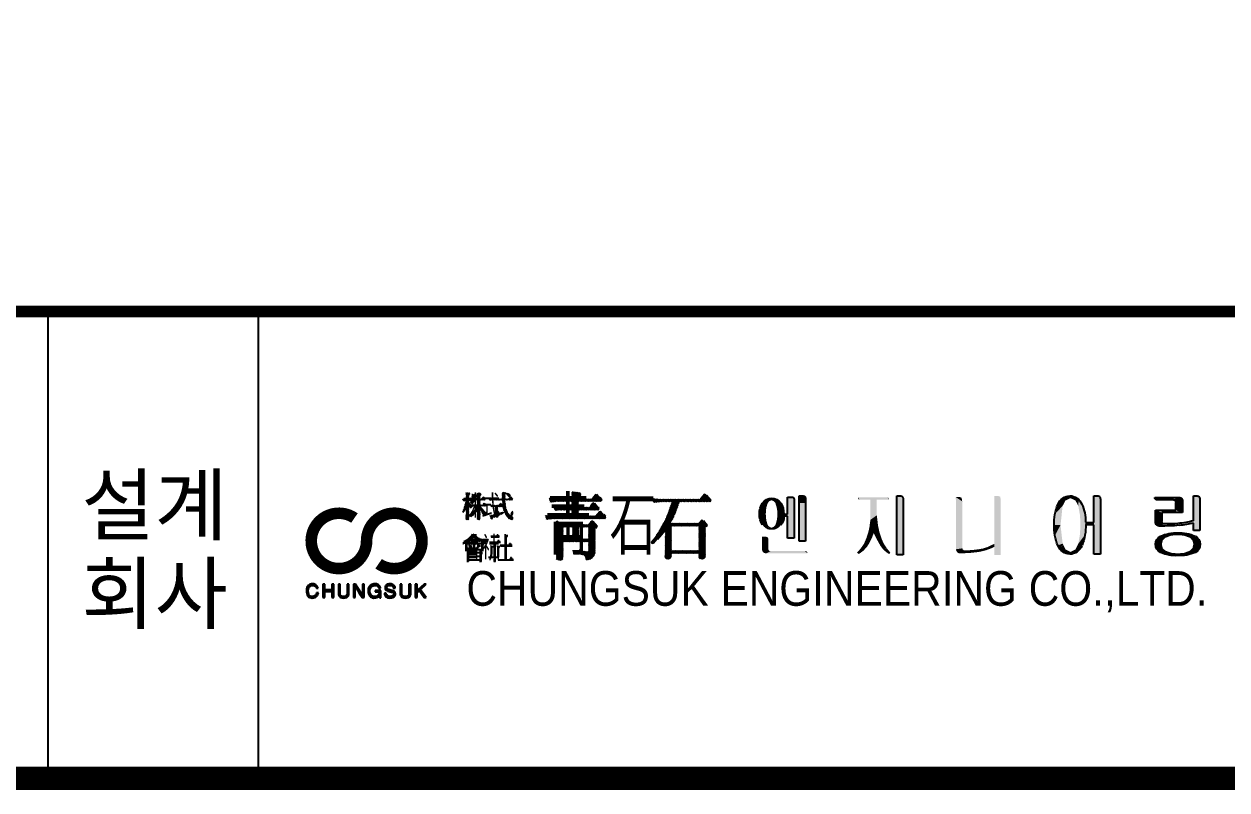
# Model space of a CAD drawing. Extents: x -20 to 861, y -20 to 606.
# Drawn here: x 347.5 to 450.5, y 17 to 82.6 of the extents above; entities that cross this region are included whole.
import ezdxf
from ezdxf.enums import TextEntityAlignment as Align

# ---------------------------------------------------------------- set-up
doc = ezdxf.new("R2010")
doc.units = 0
doc.layers.get('0').update_dxf_attribs({"linetype": 'CONTINUOUS'})
doc.styles.add('GCHM', font='gem2.shx', dxfattribs={"bigfont": 'gchm.shx'})
doc.styles.add('TITLE', font='Gngt_01.ttf')

msp = doc.modelspace()

# ---------------------------------------------------------------- hatches: boundary and pattern name
h = msp.add_hatch()
h.set_pattern_fill('ANSI37', color=2, scale=0.0198, style=0)
h.set_pattern_definition([(49.635463, (298.757913, -60.33824), (-0.037784428, 0.044452268), []), (130.364537, (298.757913, -60.33824), (-0.037784428, -0.044452268), [])])
h.paths.add_polyline_path([(385.33, 42.45), (385.35, 42.33), (385.35, 41.87), (385.05, 41.91), (385.09, 41.78), (385.32, 41.8), (385.32, 41.76), (385.19, 41.23), (385.14, 41.06), (385.02, 40.82), (385.05, 40.78), (385.08, 40.78), (385.19, 40.92), (385.31, 41.12), (385.33, 41.19), (385.35, 41.19), (385.34, 40.18), (385.37, 40.16), (385.49, 40.16), (385.54, 40.2), (385.54, 40.81), (385.54, 41.43), (385.57, 41.4), (385.69, 41.16), (385.78, 41.17), (385.82, 41.22), (385.82, 41.32), (385.78, 41.41), (385.68, 41.51), (385.54, 41.62), (385.54, 41.8), (385.82, 41.8), (385.84, 41.86), (385.67, 42.01), (385.64, 42.01), (385.54, 41.91), (385.54, 42.29), (385.61, 42.32), (385.63, 42.35), (385.63, 42.39), (385.6, 42.42)])
h.paths.add_polyline_path([(386.29, 42.44), (386.31, 41.93), (386.08, 41.93), (386.15, 42.14), (386.24, 42.17), (386.25, 42.22), (386.19, 42.27), (386.02, 42.33), (385.98, 42.33), (385.9, 41.91), (385.79, 41.55), (385.86, 41.53), (385.96, 41.67), (386.05, 41.86), (386.31, 41.86), (386.31, 41.4), (386.04, 41.4), (385.81, 41.43), (385.85, 41.31), (385.96, 41.33), (386.21, 41.33), (386.21, 41.31), (386.09, 41.04), (385.95, 40.8), (385.81, 40.62), (385.65, 40.48), (385.65, 40.46), (385.67, 40.42), (385.71, 40.42), (385.89, 40.55), (386.07, 40.72), (386.2, 40.87), (386.29, 41.03), (386.31, 41.04), (386.3, 40.18), (386.33, 40.16), (386.45, 40.16), (386.5, 40.21), (386.5, 41.17), (386.52, 41.17), (386.61, 40.93), (386.71, 40.75), (386.92, 40.49), (386.95, 40.49), (387.02, 40.62), (387.11, 40.63), (387.12, 40.68), (387.12, 40.72), (386.97, 40.79), (386.82, 40.92), (386.66, 41.14), (386.57, 41.29), (386.57, 41.33), (387.07, 41.33), (387.08, 41.34), (387.09, 41.39), (386.91, 41.56), (386.87, 41.56), (386.76, 41.4), (386.5, 41.4), (386.5, 41.86), (386.95, 41.86), (386.97, 41.87), (386.97, 41.93), (386.8, 42.09), (386.76, 42.09), (386.65, 41.93), (386.5, 41.93), (386.5, 42.28), (386.58, 42.33), (386.58, 42.38), (386.55, 42.41)])
h.paths.add_polyline_path([(388.43, 42.48), (388.45, 42.27), (388.45, 41.92), (387.82, 41.92), (387.55, 41.92), (387.32, 41.95), (387.36, 41.83), (387.51, 41.85), (387.98, 41.85), (388.45, 41.85), (388.48, 41.47), (388.52, 41.14), (388.58, 40.92), (388.68, 40.68), (388.83, 40.44), (388.99, 40.27), (389.16, 40.17), (389.3, 40.17), (389.33, 40.21), (389.33, 40.27), (389.27, 40.39), (389.26, 40.45), (389.33, 40.87), (389.25, 40.87), (389.14, 40.5), (389.12, 40.48), (389.04, 40.52), (388.94, 40.63), (388.85, 40.8), (388.73, 41.12), (388.67, 41.49), (388.65, 41.85), (389.3, 41.85), (389.32, 41.91), (389.3, 41.95), (389.13, 42.09), (389.09, 42.09), (388.98, 41.92), (388.65, 41.92), (388.64, 42.33), (388.71, 42.38), (388.72, 42.43), (388.67, 42.46)])
h.paths.add_polyline_path([(388.79, 42.42), (388.76, 42.36), (388.84, 42.29), (388.96, 42.13), (389.06, 42.11), (389.11, 42.15), (389.12, 42.24), (389.07, 42.32), (388.92, 42.4)], flags=17)
h.paths.add_polyline_path([(388.22, 41.53), (388.1, 41.38), (387.59, 41.38), (387.43, 41.4), (387.47, 41.28), (387.83, 41.29), (387.83, 40.61), (387.4, 40.5), (387.49, 40.21), (387.56, 40.21), (387.58, 40.33), (387.61, 40.35), (387.96, 40.48), (388.51, 40.74), (388.5, 40.8), (388.48, 40.8), (388.02, 40.66), (388.02, 41.29), (388.4, 41.29), (388.43, 41.31), (388.43, 41.37), (388.4, 41.4), (388.25, 41.53)], flags=17)
h = msp.add_hatch()
h.set_pattern_fill('ANSI37', color=2, scale=0.0198, style=0)
h.set_pattern_definition([(49.635463, (287.796587, -64.43033), (-0.037784428, 0.044452268), []), (130.364537, (287.796587, -64.43033), (-0.037784428, -0.044452268), [])])
h.paths.add_polyline_path([(394.41, 42.53), (394.42, 41.91), (392.97, 41.91), (392.55, 41.99), (392.48, 41.99), (392.48, 41.91), (392.58, 41.66), (392.93, 41.73), (394.42, 41.73), (394.42, 41.21), (393.27, 41.21), (392.85, 41.27), (392.95, 40.96), (393.2, 41), (394.42, 41), (394.42, 40.45), (392.58, 40.45), (392.14, 40.51), (392.23, 40.2), (392.74, 40.26), (394.23, 40.26), (395.72, 40.26), (397.25, 40.26), (397.28, 40.3), (397.26, 40.47), (396.83, 40.86), (396.72, 40.86), (396.44, 40.45), (394.93, 40.45), (394.93, 41), (396.62, 41), (396.7, 41.07), (396.7, 41.19), (396.25, 41.6), (396.18, 41.6), (395.9, 41.21), (394.93, 41.21), (394.93, 41.73), (396.91, 41.73), (396.95, 41.77), (396.95, 41.91), (396.49, 42.32), (396.39, 42.32), (396.11, 41.91), (394.93, 41.91), (394.93, 42.1), (395.11, 42.2), (395.14, 42.37), (395.02, 42.45)])
h.paths.add_polyline_path([(396.05, 40.06), (395.83, 39.73), (393.6, 39.73), (393.13, 40.03), (393.06, 40.03), (393.09, 39.81), (393.09, 38.28), (393.09, 36.76), (393.34, 36.69), (393.51, 36.73), (393.6, 36.84), (393.6, 38.3), (394.72, 38.3), (395.84, 38.3), (395.84, 37.46), (395.79, 37.39), (394.97, 37.46), (394.95, 37.27), (395.48, 37.11), (395.58, 36.92), (395.62, 36.73), (395.86, 36.76), (396.16, 36.94), (396.28, 37.11), (396.35, 37.33), (396.35, 39.4), (396.51, 39.48), (396.56, 39.54), (396.56, 39.62), (396.18, 40.01)])
h.paths.add_polyline_path([(393.6, 39.54), (393.6, 38.49), (394.48, 38.49), (394.48, 39.54)], flags=16)
h.paths.add_polyline_path([(394.95, 39.54), (394.95, 38.49), (395.84, 38.49), (395.84, 39.54)], flags=16)
h.paths.add_polyline_path([(405.69, 42.34), (405.36, 41.89), (403.87, 41.89), (402.36, 41.89), (401.8, 41.89), (401.31, 41.95), (401.4, 41.64), (401.9, 41.71), (402.97, 41.71), (402.97, 41.64), (402.62, 40.63), (402.34, 40.01), (401.82, 39.09), (401.45, 38.55), (401.22, 38.3), (401.2, 38.18), (401.25, 38.12), (401.36, 38.14), (401.68, 38.47), (401.76, 38.51), (402.43, 39.27), (402.39, 36.92), (402.46, 36.82), (402.67, 36.8), (402.85, 36.88), (402.9, 36.96), (402.9, 37.29), (404.1, 37.29), (405.29, 37.29), (405.3, 36.86), (405.41, 36.8), (405.62, 36.8), (405.73, 36.84), (405.81, 36.94), (405.81, 37.31), (405.8, 39.5), (405.99, 39.64), (405.99, 39.75), (405.87, 39.87), (405.59, 40.12), (405.48, 40.12), (405.25, 39.83), (404.06, 39.83), (402.85, 39.83), (402.8, 39.87), (403.15, 40.55), (403.59, 41.71), (404.92, 41.71), (406.25, 41.71), (406.3, 41.83), (406.23, 41.97), (405.83, 42.32)])
h.paths.add_polyline_path([(402.9, 39.64), (402.9, 37.48), (404.1, 37.48), (405.29, 37.48), (405.29, 39.64), (404.1, 39.64)], flags=16)
h = msp.add_hatch()
h.set_pattern_fill('LINE', color=2, scale=0.0198, style=0)
h.set_pattern_definition([(0, (298.75791, -60.33824), (0, 0.062865), [])])
h.paths.add_polyline_path([(385.94, 38.93), (385.82, 38.74), (385.57, 38.48), (385.35, 38.32), (385.04, 38.17), (385.02, 38.13), (385.05, 38.09), (385.21, 38.15), (385.24, 38.15), (385.24, 38.13), (385.24, 37.52), (385.26, 37.49), (385.37, 37.5), (385.38, 37.43), (385.38, 36.6), (385.43, 36.58), (385.54, 36.6), (385.57, 36.63), (385.58, 36.7), (385.78, 36.7), (386.48, 36.7), (386.48, 36.6), (386.56, 36.58), (386.62, 36.58), (386.68, 36.65), (386.67, 37.27), (386.72, 37.29), (386.74, 37.32), (386.74, 37.36), (386.61, 37.49), (386.55, 37.51), (386.46, 37.39), (386.01, 37.39), (385.56, 37.39), (385.39, 37.5), (385.42, 37.54), (385.42, 37.57), (385.53, 37.57), (386.08, 37.57), (386.62, 37.57), (386.62, 37.52), (386.66, 37.49), (386.78, 37.5), (386.82, 37.55), (386.81, 38.01), (386.88, 38.06), (386.88, 38.1), (386.77, 38.19), (386.77, 38.21), (386.97, 38.14), (386.99, 38.21), (387.04, 38.28), (387.12, 38.28), (387.13, 38.37), (386.89, 38.41), (386.69, 38.46), (386.43, 38.57), (386.14, 38.75), (386.15, 38.78), (386.19, 38.79), (386.21, 38.81), (386.2, 38.87)])
h.paths.add_polyline_path([(386.06, 38.7), (385.88, 38.52), (385.75, 38.43), (385.73, 38.4), (386.09, 38.38), (386.16, 38.49), (386.22, 38.51), (386.36, 38.37), (386.37, 38.33), (386.36, 38.31), (385.82, 38.3), (385.73, 38.28), (385.7, 38.37), (385.67, 38.37), (385.54, 38.29), (385.35, 38.21), (385.33, 38.18), (385.42, 38.13), (386.01, 38.13), (386.61, 38.13), (386.69, 38.23), (386.69, 38.26), (386.62, 38.28), (386.37, 38.43)], flags=16)
h.paths.add_polyline_path([(385.43, 38.06), (385.43, 37.65), (385.92, 37.65), (385.92, 38.06)], flags=16)
h.paths.add_polyline_path([(386.1, 38.06), (386.1, 37.65), (386.62, 37.65), (386.62, 38.06)], flags=16)
h.paths.add_polyline_path([(386.32, 38.04), (386.27, 37.88), (386.2, 37.72), (386.2, 37.69), (386.23, 37.67), (386.28, 37.69), (386.46, 37.86), (386.53, 37.88), (386.55, 37.9), (386.55, 37.93), (386.52, 37.96), (386.36, 38.04)], flags=0)
h.paths.add_polyline_path([(385.56, 38.03), (385.53, 38), (385.53, 37.98), (385.61, 37.86), (385.66, 37.71), (385.68, 37.69), (385.79, 37.7), (385.82, 37.75), (385.8, 37.85), (385.66, 37.99), (385.6, 38.03)], flags=0)
h.paths.add_polyline_path([(385.58, 37.31), (385.58, 37.1), (386.03, 37.1), (386.48, 37.1), (386.48, 37.31), (386.03, 37.31)], flags=16)
h.paths.add_polyline_path([(385.58, 37.02), (385.58, 36.77), (386.03, 36.77), (386.48, 36.77), (386.48, 37.02), (386.03, 37.02)], flags=16)
h.paths.add_polyline_path([(387.99, 38.88), (387.89, 38.75), (387.59, 38.75), (387.48, 38.77), (387.43, 38.77), (387.43, 38.75), (387.47, 38.65), (387.57, 38.66), (388.15, 38.66), (388.19, 38.69), (388.18, 38.75), (388.04, 38.87)])
h.paths.add_polyline_path([(388.61, 38.88), (388.62, 37.99), (388.44, 37.99), (388.26, 38.02), (388.23, 38.02), (388.23, 37.99), (388.27, 37.89), (388.41, 37.91), (388.62, 37.91), (388.62, 37.34), (388.62, 36.77), (388.25, 36.77), (388.05, 36.8), (388.09, 36.67), (388.5, 36.7), (389.37, 36.7), (389.38, 36.72), (389.37, 36.77), (389.19, 36.94), (389.16, 36.94), (389.04, 36.77), (388.82, 36.77), (388.82, 37.34), (388.82, 37.91), (389.26, 37.91), (389.28, 37.97), (389.25, 38.02), (389.1, 38.14), (389.06, 38.14), (388.95, 37.99), (388.82, 37.99), (388.82, 38.7), (388.86, 38.72), (388.9, 38.77), (388.9, 38.82), (388.87, 38.84)])
h.paths.add_polyline_path([(388.08, 38.4), (387.96, 38.25), (387.53, 38.25), (387.31, 38.28), (387.35, 38.16), (387.7, 38.18), (387.7, 37.6), (387.7, 37.01), (387.68, 36.63), (387.7, 36.58), (387.74, 36.57), (387.84, 36.58), (387.88, 36.64), (387.88, 37.41), (387.88, 38.18), (388.26, 38.18), (388.28, 38.19), (388.28, 38.24), (388.26, 38.28), (388.11, 38.4)])
h.paths.add_polyline_path([(387.4, 37.93), (387.43, 37.68), (387.42, 37.32), (387.39, 37.01), (387.31, 36.81), (387.34, 36.75), (387.37, 36.75), (387.4, 36.77), (387.54, 37.05), (387.58, 37.31), (387.58, 37.8), (387.67, 37.84), (387.65, 37.9)])
h.paths.add_polyline_path([(387.97, 37.92), (387.98, 37.83), (387.98, 37), (388.01, 36.96), (388.1, 36.96), (388.15, 36.99), (388.17, 37.04), (388.17, 37.79), (388.21, 37.82), (388.22, 37.86), (388.16, 37.9)], flags=17)

# ---------------------------------------------------------------- linework, layer by layer
at = {"color": 2}
for p, q in [((349.5, 58), (349.5, 18)), ((367.5, 58), (367.5, 18)), ((412.87, 42.1), (413.2, 42.1)), ((412.87, 40.64), (412.87, 42.1)), ((413.42, 41.81), (413.42, 38.57)), ((413.86, 38.31), (413.86, 42.19)), ((413.86, 42.19), (414.21, 42.19)), ((414.41, 41.86), (414.41, 38.31)), ((422.22, 37.14), (422.22, 42.19)), ((422.22, 42.19), (422.56, 42.19)), ((422.77, 41.87), (422.77, 37.14)), ((439.11, 39.93), (439.11, 42.19)), ((439.11, 42.19), (439.48, 42.19)), ((439.66, 41.89), (439.66, 37.21)), ((444.33, 42.06), (446.34, 42.06)), ((445.94, 41.87), (444.48, 41.87)), ((446.14, 40.96), (446.14, 41.63)), ((446.69, 41.73), (446.69, 40.77)), ((447.63, 40.07), (447.63, 42.19)), ((447.63, 42.19), (447.96, 42.19)), ((448.18, 41.92), (448.18, 39.22)), ((412.54, 40.64), (412.87, 40.64)), ((412.87, 40.45), (412.54, 40.45)), ((412.87, 38.57), (412.87, 40.45)), ((444.38, 40.01), (444.38, 40.96)), ((444.38, 40.96), (446.14, 40.96)), ((444.93, 40.77), (444.93, 40.01)), ((446.69, 40.77), (444.93, 40.77)), ((438.4, 39.93), (439.11, 39.93)), ((439.11, 39.73), (438.4, 39.73)), ((439.11, 37.21), (439.11, 39.73)), ((447.63, 39.22), (447.63, 39.86)), ((448.18, 39.22), (447.63, 39.22)), ((413.42, 38.57), (412.87, 38.57)), ((414.41, 38.31), (413.86, 38.31)), ((422.77, 37.14), (422.22, 37.14)), ((439.66, 37.21), (439.11, 37.21)), ((448.21, 38.05), (448.21, 38.05)), ((371.65, 34.21), (371.64, 33.94)), ((371.69, 34.34), (371.65, 34.21)), ((371.65, 34.18), (371.81, 34.18)), ((371.65, 34.12), (371.8, 34.12)), ((371.65, 34.06), (371.8, 34.06)), ((371.66, 34.24), (371.82, 34.24)), ((371.68, 34.3), (371.84, 34.3)), ((371.74, 34.44), (371.69, 34.34)), ((371.7, 34.36), (371.88, 34.36)), ((371.73, 34.42), (371.92, 34.42)), ((371.83, 34.54), (371.74, 34.44)), ((371.78, 34.48), (371.99, 34.48)), ((371.8, 34.09), (371.81, 34.21)), ((371.81, 33.9), (371.8, 34.09)), ((371.81, 34.21), (371.85, 34.31)), ((371.92, 34.6), (371.83, 34.54)), ((371.84, 34.54), (372.49, 34.54)), ((371.85, 34.31), (371.92, 34.43)), ((372.09, 34.65), (371.92, 34.6)), ((371.92, 34.6), (372.4, 34.6)), ((371.92, 34.43), (371.98, 34.47)), ((371.98, 34.47), (372.07, 34.52)), ((372.07, 34.52), (372.21, 34.53)), ((372.28, 34.65), (372.09, 34.65)), ((372.21, 34.53), (372.29, 34.51)), ((372.44, 34.58), (372.28, 34.65)), ((372.29, 34.51), (372.38, 34.47)), ((372.35, 34.48), (372.55, 34.48)), ((372.38, 34.47), (372.45, 34.39)), ((372.42, 34.42), (372.59, 34.42)), ((372.56, 34.47), (372.44, 34.58)), ((372.45, 34.39), (372.51, 34.28)), ((372.47, 34.36), (372.62, 34.36)), ((372.5, 34.3), (372.65, 34.3)), ((372.51, 34.28), (372.66, 34.28)), ((372.66, 34.29), (372.56, 34.47)), ((372.66, 34.28), (372.66, 34.29)), ((373.06, 34.64), (373.06, 34.06)), ((373.22, 34.64), (373.06, 34.64)), ((373.06, 34.6), (373.22, 34.6)), ((373.06, 34.54), (373.22, 34.54)), ((373.06, 34.48), (373.22, 34.48)), ((373.06, 34.42), (373.22, 34.42)), ((373.06, 34.36), (373.22, 34.36)), ((373.06, 34.3), (373.22, 34.3)), ((373.06, 34.24), (373.22, 34.24)), ((373.06, 34.18), (373.22, 34.18)), ((373.06, 34.12), (373.98, 34.12)), ((373.06, 34.06), (373.06, 33.48)), ((373.06, 34.06), (373.98, 34.06)), ((373.22, 34.14), (373.22, 34.64)), ((373.83, 34.14), (373.22, 34.14)), ((373.87, 34.64), (373.83, 34.64)), ((373.83, 34.64), (373.83, 34.14)), ((373.83, 34.6), (373.98, 34.6)), ((373.83, 34.54), (373.98, 34.54)), ((373.83, 34.48), (373.98, 34.48)), ((373.83, 34.42), (373.98, 34.42)), ((373.83, 34.36), (373.98, 34.36)), ((373.83, 34.3), (373.98, 34.3)), ((373.83, 34.24), (373.98, 34.24)), ((373.83, 34.18), (373.98, 34.18)), ((373.98, 34.64), (373.87, 34.64)), ((373.98, 34.06), (373.98, 34.64)), ((373.98, 33.48), (373.98, 34.06)), ((374.38, 34.64), (374.38, 34.19)), ((374.53, 34.64), (374.38, 34.64)), ((374.38, 34.6), (374.53, 34.6)), ((374.38, 34.54), (374.53, 34.54)), ((374.38, 34.48), (374.53, 34.48)), ((374.38, 34.42), (374.53, 34.42)), ((374.38, 34.36), (374.53, 34.36)), ((374.38, 34.3), (374.53, 34.3)), ((374.38, 34.24), (374.53, 34.24)), ((374.38, 34.19), (374.38, 33.75)), ((374.38, 34.18), (374.53, 34.18)), ((374.38, 34.12), (374.53, 34.12)), ((374.38, 34.06), (374.53, 34.06)), ((374.53, 34.2), (374.53, 34.64)), ((374.53, 33.77), (374.53, 34.2)), ((375.14, 34.64), (375.14, 34.21)), ((375.29, 34.64), (375.14, 34.64)), ((375.14, 34.6), (375.29, 34.6)), ((375.14, 34.54), (375.29, 34.54)), ((375.14, 34.48), (375.29, 34.48)), ((375.14, 34.42), (375.29, 34.42)), ((375.14, 34.36), (375.29, 34.36)), ((375.14, 34.3), (375.29, 34.3)), ((375.14, 34.24), (375.29, 34.24)), ((375.14, 34.21), (375.14, 33.79)), ((375.14, 34.18), (375.29, 34.18)), ((375.14, 34.12), (375.29, 34.12)), ((375.14, 34.06), (375.29, 34.06)), ((375.29, 34.52), (375.29, 34.64)), ((375.29, 34.13), (375.29, 34.52)), ((375.29, 33.75), (375.29, 34.13)), ((375.85, 34.64), (375.67, 34.64)), ((375.67, 34.64), (375.67, 34.06)), ((375.67, 34.6), (375.87, 34.6)), ((375.67, 34.54), (375.91, 34.54)), ((375.67, 34.48), (375.95, 34.48)), ((375.67, 34.42), (375.99, 34.42)), ((375.67, 34.36), (375.82, 34.36)), ((375.67, 34.3), (375.82, 34.3)), ((375.67, 34.24), (375.82, 34.24)), ((375.67, 34.18), (375.82, 34.18)), ((375.67, 34.12), (375.82, 34.12)), ((375.67, 34.06), (375.67, 33.48)), ((375.67, 34.06), (375.82, 34.06)), ((375.82, 34.4), (375.84, 34.4)), ((375.82, 33.94), (375.82, 34.4)), ((375.84, 34.4), (375.86, 34.36)), ((376.11, 34.23), (375.85, 34.64)), ((375.86, 34.36), (375.86, 34.34)), ((375.86, 34.36), (376.03, 34.36)), ((375.86, 34.34), (375.93, 34.25)), ((375.89, 34.3), (376.06, 34.3)), ((375.93, 34.25), (376.17, 33.87)), ((375.94, 34.24), (376.1, 34.24)), ((375.98, 34.18), (376.14, 34.18)), ((376.01, 34.12), (376.18, 34.12)), ((376.05, 34.06), (376.22, 34.06)), ((376.36, 33.83), (376.11, 34.23)), ((376.45, 34.64), (376.45, 34.18)), ((376.48, 34.64), (376.45, 34.64)), ((376.45, 34.6), (376.6, 34.6)), ((376.45, 34.54), (376.6, 34.54)), ((376.45, 34.48), (376.6, 34.48)), ((376.45, 34.42), (376.6, 34.42)), ((376.45, 34.36), (376.6, 34.36)), ((376.45, 34.3), (376.6, 34.3)), ((376.45, 34.24), (376.6, 34.24)), ((376.45, 34.18), (376.45, 33.71)), ((376.45, 34.18), (376.6, 34.18)), ((376.45, 34.12), (376.6, 34.12)), ((376.45, 34.06), (376.6, 34.06)), ((376.6, 34.64), (376.48, 34.64)), ((376.6, 34.06), (376.6, 34.64)), ((376.6, 33.48), (376.6, 34.06)), ((376.93, 34.22), (376.92, 33.95)), ((377, 34.4), (376.93, 34.22)), ((376.93, 34.18), (377.08, 34.18)), ((376.93, 34.12), (377.08, 34.12)), ((376.93, 34.06), (377.08, 34.06)), ((376.94, 34.24), (377.1, 34.24)), ((376.96, 34.3), (377.13, 34.3)), ((376.98, 34.36), (377.15, 34.36)), ((377.11, 34.53), (377, 34.4)), ((377.02, 34.42), (377.22, 34.42)), ((377.07, 34.48), (377.29, 34.48)), ((377.07, 33.97), (377.09, 34.19)), ((377.09, 34.19), (377.15, 34.36)), ((377.25, 34.61), (377.11, 34.53)), ((377.13, 34.54), (377.85, 34.54)), ((377.15, 34.36), (377.27, 34.47)), ((377.23, 34.6), (377.77, 34.6)), ((377.42, 34.65), (377.25, 34.61)), ((377.27, 34.47), (377.35, 34.5)), ((377.35, 34.5), (377.42, 34.52)), ((377.64, 34.65), (377.42, 34.65)), ((377.42, 34.52), (377.56, 34.53)), ((377.52, 34.09), (377.52, 33.97)), ((378.01, 34.09), (377.52, 34.09)), ((377.52, 34.06), (378.01, 34.06)), ((377.56, 34.53), (377.65, 34.51)), ((377.79, 34.59), (377.64, 34.65)), ((377.65, 34.51), (377.74, 34.47)), ((377.71, 34.48), (377.92, 34.48)), ((377.74, 34.47), (377.78, 34.43)), ((377.78, 34.43), (377.83, 34.35)), ((377.91, 34.49), (377.79, 34.59)), ((377.79, 34.42), (377.96, 34.42)), ((377.83, 34.36), (377.99, 34.36)), ((377.83, 34.35), (377.85, 34.29)), ((377.85, 34.3), (378, 34.3)), ((377.85, 34.29), (378, 34.29)), ((377.94, 34.45), (377.91, 34.49)), ((377.99, 34.36), (377.94, 34.45)), ((378, 34.29), (377.99, 34.36)), ((378.01, 33.47), (378.01, 34.09)), ((378.43, 34.51), (378.38, 34.38)), ((378.38, 34.38), (378.38, 34.26)), ((378.38, 34.36), (378.53, 34.36)), ((378.38, 34.3), (378.53, 34.3)), ((378.38, 34.26), (378.39, 34.2)), ((378.39, 34.24), (378.57, 34.24)), ((378.39, 34.2), (378.43, 34.14)), ((378.4, 34.42), (378.55, 34.42)), ((378.41, 34.18), (378.68, 34.18)), ((378.42, 34.48), (378.6, 34.48)), ((378.53, 34.6), (378.43, 34.51)), ((378.43, 34.14), (378.52, 34.08)), ((378.46, 34.12), (378.9, 34.12)), ((378.47, 34.54), (379.14, 34.54)), ((378.52, 34.08), (378.63, 34.04)), ((378.59, 34.63), (378.53, 34.6)), ((378.53, 34.6), (379.07, 34.6)), ((378.53, 34.36), (378.54, 34.4)), ((378.53, 34.28), (378.53, 34.36)), ((378.59, 34.21), (378.53, 34.28)), ((378.54, 34.4), (378.59, 34.47)), ((378.58, 34.06), (379.11, 34.06)), ((378.71, 34.65), (378.59, 34.63)), ((378.59, 34.47), (378.65, 34.51)), ((378.7, 34.17), (378.59, 34.21)), ((378.63, 34.04), (378.94, 33.96)), ((378.65, 34.51), (378.74, 34.53)), ((379.09, 34.07), (378.7, 34.17)), ((378.9, 34.65), (378.71, 34.65)), ((378.74, 34.53), (378.84, 34.53)), ((378.84, 34.53), (378.92, 34.52)), ((379.06, 34.61), (378.9, 34.65)), ((378.92, 34.52), (379.02, 34.47)), ((378.99, 34.48), (379.19, 34.48)), ((379.02, 34.47), (379.07, 34.4)), ((379.16, 34.53), (379.06, 34.61)), ((379.06, 34.42), (379.22, 34.42)), ((379.07, 34.4), (379.09, 34.35)), ((379.09, 34.36), (379.24, 34.36)), ((379.09, 34.35), (379.09, 34.3)), ((379.09, 34.3), (379.24, 34.3)), ((379.15, 34.04), (379.09, 34.07)), ((379.23, 33.97), (379.15, 34.04)), ((379.21, 34.45), (379.16, 34.53)), ((379.24, 34.37), (379.21, 34.45)), ((379.24, 34.3), (379.24, 34.37)), ((379.67, 34.64), (379.67, 34.19)), ((379.83, 34.64), (379.67, 34.64)), ((379.67, 34.6), (379.83, 34.6)), ((379.67, 34.54), (379.83, 34.54)), ((379.67, 34.48), (379.83, 34.48)), ((379.67, 34.42), (379.83, 34.42)), ((379.67, 34.36), (379.83, 34.36)), ((379.67, 34.3), (379.83, 34.3)), ((379.67, 34.24), (379.83, 34.24)), ((379.67, 34.19), (379.67, 33.75)), ((379.67, 34.18), (379.83, 34.18)), ((379.67, 34.12), (379.83, 34.12)), ((379.67, 34.06), (379.83, 34.06)), ((379.83, 34.2), (379.83, 34.64)), ((379.83, 33.77), (379.83, 34.2)), ((380.43, 34.64), (380.43, 34.21)), ((380.58, 34.64), (380.43, 34.64)), ((380.43, 34.6), (380.58, 34.6)), ((380.43, 34.54), (380.58, 34.54)), ((380.43, 34.48), (380.58, 34.48)), ((380.43, 34.42), (380.58, 34.42)), ((380.43, 34.36), (380.58, 34.36)), ((380.43, 34.3), (380.58, 34.3)), ((380.43, 34.24), (380.58, 34.24)), ((380.43, 34.21), (380.43, 33.79)), ((380.43, 34.18), (380.58, 34.18)), ((380.43, 34.12), (380.58, 34.12)), ((380.43, 34.06), (380.58, 34.06)), ((380.58, 34.52), (380.58, 34.64)), ((380.58, 34.13), (380.58, 34.52)), ((380.58, 33.75), (380.58, 34.13)), ((380.96, 34.64), (380.96, 34.06)), ((381.12, 34.64), (380.96, 34.64)), ((380.96, 34.6), (381.12, 34.6)), ((380.96, 34.54), (381.12, 34.54)), ((380.96, 34.48), (381.12, 34.48)), ((380.96, 34.42), (381.12, 34.42)), ((380.96, 34.36), (381.12, 34.36)), ((380.96, 34.3), (381.12, 34.3)), ((380.96, 34.24), (381.12, 34.24)), ((380.96, 34.18), (381.12, 34.18)), ((380.96, 34.12), (381.12, 34.12)), ((380.96, 34.06), (380.96, 33.48)), ((380.96, 34.06), (381.3, 34.06)), ((381.12, 34.08), (381.12, 34.64)), ((381.18, 34.12), (381.12, 34.08)), ((381.12, 33.88), (381.3, 34.06)), ((381.23, 34.18), (381.18, 34.12)), ((381.18, 34.12), (381.45, 34.12)), ((381.73, 34.64), (381.23, 34.18)), ((381.23, 34.18), (381.43, 34.18)), ((381.3, 34.24), (381.49, 34.24)), ((381.3, 34.06), (381.32, 34.06)), ((381.32, 34.06), (381.72, 33.48)), ((381.32, 34.06), (381.49, 34.06)), ((381.36, 34.3), (381.56, 34.3)), ((381.42, 34.17), (381.46, 34.2)), ((381.42, 34.15), (381.42, 34.17)), ((381.67, 33.81), (381.42, 34.15)), ((381.43, 34.36), (381.62, 34.36)), ((381.46, 34.2), (381.83, 34.56)), ((381.49, 34.42), (381.68, 34.42)), ((381.56, 34.48), (381.75, 34.48)), ((381.63, 34.54), (381.81, 34.54)), ((381.69, 34.6), (381.87, 34.6)), ((381.9, 34.64), (381.73, 34.64)), ((381.83, 34.56), (381.9, 34.64)), ((371.64, 33.94), (371.67, 33.82)), ((371.64, 33.94), (371.8, 33.94)), ((371.65, 34), (371.8, 34)), ((371.65, 33.88), (371.81, 33.88)), ((371.67, 33.82), (371.71, 33.71)), ((371.67, 33.82), (371.84, 33.82)), ((371.69, 33.76), (371.86, 33.76)), ((371.71, 33.71), (371.76, 33.63)), ((371.72, 33.7), (371.9, 33.7)), ((371.76, 33.64), (371.97, 33.64)), ((371.76, 33.63), (371.86, 33.53)), ((371.86, 33.75), (371.81, 33.9)), ((371.82, 33.58), (372.12, 33.58)), ((371.89, 33.7), (371.86, 33.75)), ((371.86, 33.53), (371.95, 33.48)), ((372, 33.61), (371.89, 33.7)), ((371.89, 33.52), (372.44, 33.52)), ((371.95, 33.48), (372.06, 33.45)), ((372.14, 33.57), (372, 33.61)), ((372.04, 33.46), (372.29, 33.46)), ((372.06, 33.45), (372.15, 33.44)), ((372.29, 33.59), (372.14, 33.57)), ((372.15, 33.44), (372.25, 33.45)), ((372.18, 33.58), (372.52, 33.58)), ((372.25, 33.45), (372.39, 33.49)), ((372.4, 33.66), (372.29, 33.59)), ((372.37, 33.64), (372.56, 33.64)), ((372.39, 33.49), (372.48, 33.55)), ((372.44, 33.7), (372.4, 33.66)), ((372.48, 33.78), (372.44, 33.7)), ((372.44, 33.7), (372.6, 33.7)), ((372.47, 33.76), (372.63, 33.76)), ((372.52, 33.9), (372.48, 33.78)), ((372.48, 33.55), (372.53, 33.59)), ((372.5, 33.82), (372.65, 33.82)), ((372.51, 33.88), (372.67, 33.88)), ((372.67, 33.9), (372.52, 33.9)), ((372.53, 33.59), (372.59, 33.67)), ((372.59, 33.67), (372.63, 33.75)), ((372.63, 33.75), (372.67, 33.9)), ((373.06, 34), (373.22, 34)), ((373.06, 33.94), (373.22, 33.94)), ((373.06, 33.88), (373.22, 33.88)), ((373.06, 33.82), (373.22, 33.82)), ((373.06, 33.76), (373.22, 33.76)), ((373.06, 33.7), (373.22, 33.7)), ((373.06, 33.64), (373.22, 33.64)), ((373.06, 33.58), (373.22, 33.58)), ((373.06, 33.52), (373.22, 33.52)), ((373.06, 33.48), (373.17, 33.48)), ((373.17, 33.48), (373.22, 33.48)), ((373.22, 33.48), (373.22, 34)), ((373.22, 34), (373.83, 34)), ((373.83, 34), (373.83, 33.48)), ((373.83, 34), (373.98, 34)), ((373.83, 33.94), (373.98, 33.94)), ((373.83, 33.88), (373.98, 33.88)), ((373.83, 33.82), (373.98, 33.82)), ((373.83, 33.76), (373.98, 33.76)), ((373.83, 33.7), (373.98, 33.7)), ((373.83, 33.64), (373.98, 33.64)), ((373.83, 33.58), (373.98, 33.58)), ((373.83, 33.52), (373.98, 33.52)), ((373.83, 33.48), (373.98, 33.48)), ((374.38, 34), (374.53, 34)), ((374.38, 33.94), (374.53, 33.94)), ((374.38, 33.88), (374.53, 33.88)), ((374.38, 33.82), (374.53, 33.82)), ((374.38, 33.76), (374.53, 33.76)), ((374.38, 33.75), (374.42, 33.65)), ((374.4, 33.7), (374.56, 33.7)), ((374.42, 33.65), (374.45, 33.59)), ((374.42, 33.64), (374.62, 33.64)), ((374.45, 33.59), (374.54, 33.52)), ((374.47, 33.58), (374.76, 33.58)), ((374.54, 33.73), (374.53, 33.77)), ((374.56, 33.69), (374.54, 33.73)), ((374.54, 33.52), (375.13, 33.52)), ((374.54, 33.52), (374.6, 33.48)), ((374.65, 33.61), (374.56, 33.69)), ((374.6, 33.48), (374.71, 33.45)), ((374.72, 33.58), (374.65, 33.61)), ((374.69, 33.46), (374.97, 33.46)), ((374.71, 33.45), (374.81, 33.44)), ((374.79, 33.57), (374.72, 33.58)), ((374.92, 33.58), (374.79, 33.57)), ((374.81, 33.44), (374.94, 33.45)), ((375.01, 33.6), (374.92, 33.58)), ((374.92, 33.58), (375.19, 33.58)), ((374.94, 33.45), (375.11, 33.5)), ((375.11, 33.71), (375.01, 33.6)), ((375.04, 33.64), (375.25, 33.64)), ((375.1, 33.7), (375.27, 33.7)), ((375.14, 33.79), (375.11, 33.71)), ((375.11, 33.5), (375.24, 33.62)), ((375.13, 33.76), (375.29, 33.76)), ((375.14, 34), (375.29, 34)), ((375.14, 33.94), (375.29, 33.94)), ((375.14, 33.88), (375.29, 33.88)), ((375.14, 33.82), (375.29, 33.82)), ((375.24, 33.62), (375.29, 33.75)), ((375.67, 34), (375.82, 34)), ((375.67, 33.94), (375.82, 33.94)), ((375.67, 33.88), (375.82, 33.88)), ((375.67, 33.82), (375.82, 33.82)), ((375.67, 33.76), (375.82, 33.76)), ((375.67, 33.7), (375.82, 33.7)), ((375.67, 33.64), (375.82, 33.64)), ((375.67, 33.58), (375.82, 33.58)), ((375.67, 33.52), (375.82, 33.52)), ((375.67, 33.48), (375.79, 33.48)), ((375.79, 33.48), (375.82, 33.48)), ((375.82, 33.48), (375.82, 33.94)), ((376.09, 34), (376.25, 34)), ((376.13, 33.94), (376.29, 33.94)), ((376.17, 33.88), (376.33, 33.88)), ((376.17, 33.87), (376.41, 33.48)), ((376.2, 33.82), (376.37, 33.82)), ((376.24, 33.76), (376.41, 33.76)), ((376.28, 33.7), (376.6, 33.7)), ((376.32, 33.64), (376.6, 33.64)), ((376.35, 33.58), (376.6, 33.58)), ((376.44, 33.71), (376.36, 33.83)), ((376.39, 33.52), (376.6, 33.52)), ((376.41, 33.48), (376.6, 33.48)), ((376.45, 33.71), (376.44, 33.71)), ((376.45, 34), (376.6, 34)), ((376.45, 33.94), (376.6, 33.94)), ((376.45, 33.88), (376.6, 33.88)), ((376.45, 33.82), (376.6, 33.82)), ((376.45, 33.76), (376.6, 33.76)), ((376.92, 34), (377.08, 34)), ((376.92, 33.95), (376.96, 33.79)), ((376.92, 33.94), (377.08, 33.94)), ((376.94, 33.88), (377.1, 33.88)), ((376.95, 33.82), (377.11, 33.82)), ((376.96, 33.79), (377.01, 33.69)), ((376.97, 33.76), (377.15, 33.76)), ((377, 33.7), (377.19, 33.7)), ((377.01, 33.69), (377.05, 33.63)), ((377.05, 33.64), (377.27, 33.64)), ((377.05, 33.63), (377.13, 33.55)), ((377.11, 33.83), (377.07, 33.97)), ((377.1, 33.58), (377.4, 33.58)), ((377.15, 33.75), (377.11, 33.83)), ((377.13, 33.55), (377.19, 33.51)), ((377.21, 33.68), (377.15, 33.75)), ((377.19, 33.52), (377.74, 33.52)), ((377.19, 33.51), (377.27, 33.47)), ((377.33, 33.59), (377.21, 33.68)), ((377.27, 33.47), (377.32, 33.46)), ((377.32, 33.46), (377.43, 33.44)), ((377.32, 33.46), (377.58, 33.46)), ((377.44, 33.57), (377.33, 33.59)), ((377.43, 33.44), (377.54, 33.45)), ((377.55, 33.57), (377.44, 33.57)), ((377.52, 34), (378.01, 34)), ((377.52, 33.97), (377.88, 33.97)), ((377.54, 33.45), (377.68, 33.48)), ((377.63, 33.58), (377.55, 33.57)), ((377.6, 33.58), (377.84, 33.58)), ((377.74, 33.65), (377.63, 33.58)), ((377.68, 33.48), (377.81, 33.55)), ((377.72, 33.64), (378.01, 33.64)), ((377.82, 33.74), (377.74, 33.65)), ((377.79, 33.7), (378.01, 33.7)), ((377.81, 33.55), (377.87, 33.6)), ((377.87, 33.85), (377.82, 33.74)), ((377.83, 33.76), (378.01, 33.76)), ((377.85, 33.82), (378.01, 33.82)), ((377.88, 33.97), (377.87, 33.85)), ((377.87, 33.94), (378.01, 33.94)), ((377.87, 33.88), (378.01, 33.88)), ((377.87, 33.6), (377.88, 33.6)), ((377.88, 33.6), (377.92, 33.47)), ((377.89, 33.58), (378.01, 33.58)), ((377.9, 33.52), (378.01, 33.52)), ((377.92, 33.47), (378.01, 33.47)), ((378.34, 33.85), (378.34, 33.77)), ((378.49, 33.85), (378.34, 33.85)), ((378.34, 33.82), (378.49, 33.82)), ((378.34, 33.77), (378.39, 33.63)), ((378.35, 33.76), (378.5, 33.76)), ((378.37, 33.7), (378.53, 33.7)), ((378.39, 33.64), (378.58, 33.64)), ((378.39, 33.63), (378.43, 33.58)), ((378.43, 33.58), (378.52, 33.51)), ((378.44, 33.58), (378.74, 33.58)), ((378.49, 33.77), (378.49, 33.85)), ((378.52, 33.71), (378.49, 33.77)), ((378.51, 33.52), (379.11, 33.52)), ((378.59, 33.63), (378.52, 33.71)), ((378.52, 33.51), (378.6, 33.47)), ((378.7, 33.58), (378.59, 33.63)), ((378.6, 33.47), (378.69, 33.45)), ((378.66, 33.46), (378.95, 33.46)), ((378.69, 33.45), (378.79, 33.44)), ((378.77, 33.57), (378.7, 33.58)), ((378.87, 33.57), (378.77, 33.57)), ((378.79, 33.44), (378.91, 33.45)), ((378.8, 34), (379.19, 34)), ((378.97, 33.59), (378.87, 33.57)), ((378.89, 33.58), (379.19, 33.58)), ((378.91, 33.45), (379.06, 33.49)), ((378.94, 33.96), (379.05, 33.91)), ((379.05, 33.63), (378.97, 33.59)), ((379, 33.94), (379.24, 33.94)), ((379.05, 33.91), (379.1, 33.87)), ((379.11, 33.71), (379.05, 33.63)), ((379.05, 33.64), (379.24, 33.64)), ((379.06, 33.49), (379.15, 33.55)), ((379.09, 33.88), (379.27, 33.88)), ((379.1, 33.87), (379.12, 33.82)), ((379.1, 33.7), (379.26, 33.7)), ((379.12, 33.82), (379.11, 33.71)), ((379.12, 33.82), (379.28, 33.82)), ((379.12, 33.76), (379.28, 33.76)), ((379.15, 33.55), (379.21, 33.6)), ((379.21, 33.6), (379.25, 33.66)), ((379.26, 33.91), (379.23, 33.97)), ((379.25, 33.66), (379.28, 33.76)), ((379.28, 33.81), (379.26, 33.91)), ((379.28, 33.76), (379.28, 33.81)), ((379.67, 34), (379.83, 34)), ((379.67, 33.94), (379.83, 33.94)), ((379.67, 33.88), (379.83, 33.88)), ((379.67, 33.82), (379.83, 33.82)), ((379.67, 33.76), (379.83, 33.76)), ((379.67, 33.75), (379.71, 33.65)), ((379.69, 33.7), (379.85, 33.7)), ((379.71, 33.65), (379.75, 33.59)), ((379.72, 33.64), (379.91, 33.64)), ((379.75, 33.59), (379.83, 33.52)), ((379.77, 33.58), (380.06, 33.58)), ((379.84, 33.73), (379.83, 33.77)), ((379.83, 33.52), (379.9, 33.48)), ((379.86, 33.69), (379.84, 33.73)), ((379.84, 33.52), (380.42, 33.52)), ((379.94, 33.61), (379.86, 33.69)), ((379.9, 33.48), (380, 33.45)), ((380.02, 33.58), (379.94, 33.61)), ((379.98, 33.46), (380.27, 33.46)), ((380, 33.45), (380.1, 33.44)), ((380.09, 33.57), (380.02, 33.58)), ((380.06, 33.58), (380.49, 33.58)), ((380.22, 33.58), (380.09, 33.57)), ((380.1, 33.44), (380.23, 33.45)), ((380.3, 33.6), (380.22, 33.58)), ((380.23, 33.45), (380.41, 33.5)), ((380.41, 33.71), (380.3, 33.6)), ((380.33, 33.64), (380.54, 33.64)), ((380.4, 33.7), (380.56, 33.7)), ((380.43, 33.79), (380.41, 33.71)), ((380.41, 33.5), (380.54, 33.62)), ((380.42, 33.76), (380.58, 33.76)), ((380.43, 34), (380.58, 34)), ((380.43, 33.94), (380.58, 33.94)), ((380.43, 33.88), (380.58, 33.88)), ((380.43, 33.82), (380.58, 33.82)), ((380.54, 33.62), (380.58, 33.75)), ((380.96, 34), (381.24, 34)), ((380.96, 33.94), (381.18, 33.94)), ((380.96, 33.88), (381.12, 33.88)), ((380.96, 33.82), (381.12, 33.82)), ((380.96, 33.76), (381.12, 33.76)), ((380.96, 33.7), (381.12, 33.7)), ((380.96, 33.64), (381.12, 33.64)), ((380.96, 33.58), (381.12, 33.58)), ((380.96, 33.52), (381.12, 33.52)), ((380.96, 33.48), (381.09, 33.48)), ((381.09, 33.48), (381.12, 33.48)), ((381.12, 33.48), (381.12, 33.88)), ((381.36, 34), (381.53, 34)), ((381.41, 33.94), (381.58, 33.94)), ((381.45, 33.88), (381.62, 33.88)), ((381.49, 33.82), (381.66, 33.82)), ((381.53, 33.76), (381.71, 33.76)), ((381.57, 33.7), (381.75, 33.7)), ((381.61, 33.64), (381.79, 33.64)), ((381.66, 33.58), (381.83, 33.58)), ((381.9, 33.48), (381.67, 33.81)), ((381.7, 33.52), (381.88, 33.52)), ((381.72, 33.48), (381.9, 33.48))]:
    msp.add_line(p, q, dxfattribs=at)
at = {"color": 2, "const_width": 2}
msp.add_lwpolyline([(37.5, 18), (37.5, 578), (828.5, 578), (828.5, 18)], close=True, dxfattribs=at)
at = {"color": 2, "const_width": 1}
msp.add_lwpolyline([(37.5, 58), (828.5, 58)], dxfattribs=at)
at = {"color": 2, "linetype": 'Continuous', "const_width": 0.99}
msp.add_lwpolyline([(375.76, 40.3, 4.026855), (376.8, 38.34, -4.043386), (377.83, 36.38)], format="xyb", dxfattribs=at)
at = {"color": 2, "extrusion": (0, 0, -1)}
for centre, major_axis, start_param, end_param in [((411.69, 40.69), (0, 1.45), 4.673665, 5.368104), ((411.46, 40.87), (0, 1.13), 5.392388, 6.328094), ((411.54, 40.89), (0, 1.11), 6.244123, 7.190684), ((411.3, 40.68), (0, 1.46), 0.910536, 1.596028), ((413.22, 41.85), (0, 0.247), 6.185791, 8.034812), ((414.22, 41.98), (0, 0.219), 6.204104, 7.143203), ((414.04, 41.9), (0, 0.438), 1.041209, 1.650533), ((422.55, 41.93), (0, 0.261), 0.020117, 1.817633), ((438.74, 39.85), (0, 3.58), 4.669626, 5.177103), ((437.03, 40.87), (0, 1.32), 5.16994, 6.300414), ((437.07, 40.85), (0, 1.35), 6.268492, 7.368109), ((435.87, 40.03), (0, 2.98), 1.061367, 1.603507), ((439.5, 42), (0, 0.196), 6.193974, 7.121638), ((439.31, 41.93), (0, 0.415), 1.06707, 1.65498), ((444.5, 42.05), (0, 0.201), 3.902161, 4.794139), ((444.47, 42.06), (0, 0.191), 3.086558, 3.734962), ((445.96, 41.66), (0, 0.21), 6.132894, 7.987252), ((446.38, 41.52), (0, 0.543), 6.203121, 6.81731), ((446.43, 41.77), (0, 0.315), 0.769435, 1.672727), ((447.98, 41.96), (0, 0.237), 6.177082, 8.027984), ((411.68, 40.6), (0, 1.44), 4.046404, 4.740095), ((411.58, 40.45), (0, 1.14), 1.572312, 2.316645), ((438.72, 39.55), (0, 3.55), 4.245724, 4.754255), ((435.28, 39.58), (0, 3.68), 1.527458, 2.025563), ((444.7, 39.98), (0, 0.381), 3.838097, 4.784549), ((444.74, 40.14), (0, 0.534), 3.077126, 3.720707), ((444.9, 64.99), (0, 25.38), 3.070764, 3.147391), ((445.1, 39.99), (0, 0.2), 3.878923, 4.843648), ((445.15, 40.26), (0, 0.46), 3.069402, 3.575847), ((445.32, 61.85), (0, 22.05), 3.088567, 3.149274), ((445.8, 48.84), (0, 9.03), 2.900939, 3.074092), ((445.76, 50.54), (0, 10.9), 2.938485, 3.069526), ((445.03, 38.01), (0, 0.769), 4.770703, 5.936778), ((446.12, 34.87), (0, 4.16), 5.902768, 6.332744), ((446.49, 34.82), (0, 4.21), 6.229844, 6.657327), ((447.57, 38.03), (0, 0.761), 0.36559, 1.538018), ((437.03, 38.53), (0, 1.32), 3.126018, 4.260478), ((437.07, 38.53), (0, 1.33), 2.019137, 3.157955), ((445.04, 38.08), (0, 0.77), 3.480353, 4.675162), ((446.12, 41.4), (0, 4.33), 3.091604, 3.502283), ((446.5, 41.43), (0, 4.35), 2.781405, 3.19545), ((447.57, 38.06), (0, 0.757), 1.580995, 2.77033)]:
    msp.add_ellipse(centre, major_axis=major_axis, ratio=0.85, start_param=start_param, end_param=end_param, dxfattribs=at)
at = {"color": 2}
for points in [[(410.54, 41.25), (410.49, 41.04), (411.05, 41.2)], [(410.62, 41.42), (411.11, 41.42), (410.54, 41.25), (411.05, 41.2)], [(410.71, 41.58), (411.17, 41.58), (410.62, 41.42), (411.11, 41.42)], [(410.84, 41.74), (411.23, 41.67), (410.71, 41.58), (411.17, 41.58)], [(410.98, 41.86), (410.84, 41.74), (411.31, 41.74), (411.23, 41.67)], [(410.98, 41.86), (411.15, 41.94), (411.31, 41.74), (411.39, 41.79)], [(411.32, 41.99), (411.15, 41.94), (411.39, 41.79)], [(411.32, 41.99), (411.5, 42), (411.39, 41.79), (411.49, 41.81)], [(411.5, 42), (411.68, 41.99), (411.49, 41.81), (411.59, 41.79)], [(411.68, 41.99), (411.85, 41.94), (411.59, 41.79), (411.68, 41.74)], [(411.85, 41.94), (412.01, 41.85), (411.68, 41.74), (411.76, 41.67)], [(412.01, 41.85), (412.15, 41.73), (411.76, 41.67), (411.82, 41.58)], [(412.15, 41.73), (412.28, 41.57), (411.82, 41.58), (411.86, 41.45)], [(411.86, 41.45), (412.28, 41.57), (411.92, 41.25), (412.4, 41.36)], [(411.92, 41.25), (412.4, 41.36), (411.96, 41.07), (412.45, 41.23)], [(411.96, 41.07), (412.45, 41.23), (411.99, 40.82), (412.5, 41.03)], [(412.87, 42.1), (413.2, 42.1), (412.87, 38.57), (413.42, 38.57)], [(413.2, 42.1), (413.31, 42.08), (413.42, 38.57), (413.41, 41.87)], [(413.31, 42.08), (413.37, 42.02), (413.3, 41.99), (413.37, 41.94)], [(413.37, 42.02), (413.41, 41.96), (413.35, 41.94), (413.4, 41.87)], [(413.41, 41.96), (413.42, 41.88), (413.37, 41.88), (413.41, 41.82)], [(413.41, 41.85), (413.42, 41.88), (413.4, 41.6), (413.42, 41.59)], [(413.41, 41.6), (413.42, 41.59), (413.4, 41.23), (413.42, 41.21)], [(413.86, 42.19), (414.21, 42.19), (413.86, 41.6), (414.41, 41.6)], [(413.86, 41.6), (414.41, 41.6), (413.86, 38.31), (414.41, 38.31)], [(414.21, 42.19), (414.29, 42.18), (414.2, 41.92)], [(414.36, 42.12), (414.41, 42), (414.21, 42.04), (414.25, 41.84)], [(414.29, 42.18), (414.29, 42.18), (414.23, 42.05), (414.26, 42.02)], [(414.26, 42.02), (414.26, 42.02), (414.29, 42.18)], [(414.29, 42.18), (414.36, 42.12), (414.26, 42.02)], [(414.4, 41.99), (414.41, 41.86), (414.26, 41.92), (414.33, 41.68)], [(414.41, 41.86), (414.36, 41.75), (414.41, 41.6)], [(418.91, 42.06), (418.91, 41.97), (419.02, 41.87), (418.95, 41.9)], [(418.91, 42.06), (421.43, 42.06), (419.02, 41.87), (421.56, 41.87)], [(419.02, 41.87), (421.56, 41.87), (419.96, 41.87), (420.51, 41.87)], [(419.96, 41.87), (420.51, 41.87), (419.96, 40.14), (420.51, 40.53)], [(421.43, 42.06), (421.52, 42.02), (421.56, 41.87)], [(422.22, 42.19), (422.56, 42.19), (422.22, 37.14), (422.77, 37.14)], [(422.56, 42.19), (422.74, 42.07), (422.77, 37.14)], [(422.74, 42.07), (422.77, 41.87), (422.77, 37.14)], [(427.28, 42.09), (427.29, 37.62), (427.83, 41.73), (427.84, 37.7)], [(427.28, 42.09), (427.28, 42.09), (427.6, 42.09), (427.83, 41.73)], [(427.6, 42.09), (427.7, 42.08), (427.83, 41.73), (427.78, 42.02)], [(427.83, 41.73), (427.78, 42.02), (427.78, 42.02)], [(430.58, 42.19), (430.91, 42.19), (430.58, 37.14), (431.13, 37.14)], [(430.91, 42.19), (430.91, 42.19), (431.08, 42.12), (431.13, 37.14)], [(431.08, 42.12), (431.13, 41.87), (431.13, 37.14)], [(431.08, 42.12), (431.13, 37.14), (431.13, 37.14)], [(435.77, 40.64), (435.7, 39.7), (436.43, 41.34), (436.25, 39.7)], [(436.02, 41.46), (435.77, 40.64), (436.43, 41.34)], [(436.02, 41.46), (436.26, 41.86), (436.43, 41.34), (436.67, 41.8)], [(436.26, 41.86), (436.63, 42.09), (436.67, 41.8), (437.1, 42)], [(436.63, 42.09), (437.05, 42.19), (437.1, 42)], [(437.05, 42.19), (437.42, 42.12), (437.1, 42), (437.53, 41.8)], [(437.42, 42.12), (437.81, 41.88), (437.53, 41.8), (437.77, 41.34)], [(437.81, 41.88), (438.08, 41.48), (437.77, 41.34), (437.92, 40.53)], [(438.08, 41.48), (438.33, 40.75), (437.92, 40.54), (437.96, 39.7)], [(439.11, 37.21), (439.66, 37.21), (439.48, 42.19), (439.62, 42.13)], [(439.11, 42.19), (439.48, 42.19), (439.11, 37.21), (439.66, 37.21)], [(439.62, 42.13), (439.66, 41.89), (439.66, 37.21)], [(444.33, 42.06), (444.38, 41.9), (444.48, 41.87)], [(444.33, 42.06), (446.34, 42.06), (444.48, 41.87), (445.94, 41.87)], [(445.94, 41.87), (446.09, 41.81), (446.34, 42.06), (446.61, 41.99)], [(446.09, 41.82), (446.14, 41.63), (446.61, 41.99), (446.69, 41.73)], [(446.14, 41.63), (446.14, 40.96), (446.69, 41.73), (446.69, 40.77)], [(446.61, 41.99), (446.69, 41.73), (446.69, 41.73)], [(447.63, 42.19), (447.96, 42.19), (447.63, 39.22), (448.18, 39.22)], [(447.96, 42.19), (448.13, 42.12), (448.18, 39.22), (448.18, 41.92)], [(410.49, 41.04), (411.05, 41.2), (410.46, 40.84), (411.01, 40.92)], [(410.46, 40.84), (411.01, 40.92), (410.46, 40.78), (411, 40.64)], [(410.46, 40.78), (410.46, 40.45), (411, 40.64)], [(410.46, 40.45), (410.49, 40.25), (411, 40.64)], [(410.48, 40.25), (411, 40.64), (410.54, 40.05), (411.01, 40.36)], [(410.54, 40.05), (411.01, 40.36), (410.62, 39.87), (411.05, 40.08)], [(411.94, 40.09), (412.54, 40.45), (411.86, 39.81), (412.52, 40.24)], [(411.94, 40.09), (412.52, 40.24), (411.86, 39.81), (412.47, 40.04)], [(411.98, 40.37), (412.54, 40.64), (411.94, 40.09), (412.54, 40.45)], [(411.99, 40.6), (412.53, 40.84), (411.98, 40.37), (412.54, 40.64)], [(411.99, 40.82), (412.5, 41.03), (411.99, 40.6), (412.53, 40.84)], [(412.54, 40.64), (412.87, 40.64), (412.54, 40.45), (412.87, 40.45)], [(413.41, 41.22), (413.42, 41.21), (413.41, 40.87), (413.42, 40.86)], [(413.42, 40.86), (413.42, 40.86), (413.41, 40.49), (413.42, 40.48)], [(413.42, 40.49), (413.42, 40.48), (413.41, 40.3), (413.42, 40.29)], [(413.41, 40.3), (413.42, 40.29), (413.41, 40.1), (413.42, 38.57)], [(419.96, 40.14), (420.51, 40.53), (419.88, 39.52), (420.62, 39.61)], [(438.33, 40.75), (438.4, 39.93), (437.96, 39.7), (437.91, 38.88)], [(444.38, 40.96), (444.38, 40.01), (444.93, 40.77), (444.93, 40.01)], [(444.38, 40.96), (446.14, 40.96), (444.93, 40.77), (446.69, 40.77)], [(410.61, 39.87), (411.05, 40.08), (410.71, 39.71), (411.13, 39.81)], [(410.71, 39.71), (411.13, 39.81), (410.84, 39.56), (411.17, 39.71)], [(410.84, 39.56), (411.17, 39.71), (410.98, 39.44), (411.23, 39.61)], [(411.23, 39.61), (411.3, 39.55), (410.98, 39.44), (411.14, 39.35)], [(410.98, 39.44), (411.14, 39.35), (411.14, 39.35)], [(411.31, 39.55), (411.4, 39.5), (411.14, 39.34), (411.32, 39.3)], [(411.4, 39.5), (411.32, 39.3), (411.64, 39.29)], [(411.4, 39.5), (411.49, 39.48), (411.64, 39.29), (411.79, 39.32)], [(411.59, 39.5), (412.01, 39.42), (411.49, 39.48), (411.79, 39.32)], [(411.68, 39.54), (412.17, 39.55), (411.59, 39.5), (412.01, 39.42)], [(411.76, 39.62), (412.27, 39.66), (411.68, 39.54), (412.17, 39.55)], [(411.82, 39.71), (412.39, 39.85), (411.76, 39.62), (412.27, 39.66)], [(411.86, 39.81), (412.47, 40.04), (411.82, 39.71), (412.39, 39.85)], [(419.88, 39.52), (419.78, 39.07), (420.25, 39.01), (420.09, 38.6)], [(419.88, 39.52), (420.25, 39.01), (420.62, 39.63)], [(420.62, 39.63), (420.72, 39.15), (420.25, 39.01), (420.52, 38.46)], [(435.7, 39.7), (435.77, 38.8), (436.25, 39.7)], [(435.77, 38.8), (436.02, 37.95), (436.25, 39.7), (436.43, 38.11)], [(438.4, 39.93), (438.34, 38.86), (437.91, 38.88), (437.77, 38.1)], [(438.4, 39.93), (439.11, 39.93), (438.4, 39.73), (439.11, 39.73)], [(444.38, 40.01), (444.5, 39.69), (444.93, 40.01), (444.99, 39.84)], [(444.5, 39.69), (444.77, 39.6), (444.99, 39.84), (445.18, 39.8)], [(445.18, 39.8), (446.32, 39.83), (444.77, 39.6), (446.43, 39.67)], [(446.32, 39.83), (447.63, 40.07), (446.43, 39.67), (447.63, 39.86)], [(410.67, 38.7), (411.05, 38.69), (410.67, 37.68), (411.22, 37.66)], [(411.16, 38.63), (411.2, 38.56), (411.02, 38.42), (411.11, 38.21)], [(411.05, 38.69), (411.11, 38.67), (411.05, 38.51), (411.06, 38.39)], [(411.11, 38.67), (411.16, 38.63), (411.05, 38.51), (411.08, 38.35)], [(411.2, 38.56), (411.22, 38.49), (411.09, 38.25), (411.09, 38.21)], [(411.22, 38.49), (411.11, 38.26), (411.22, 37.66)], [(419.62, 38.58), (419.42, 38.12), (419.89, 38.19), (419.67, 37.83)], [(419.78, 39.07), (419.62, 38.58), (420.09, 38.6), (419.89, 38.19)], [(420.25, 39.01), (420.52, 38.46), (420.52, 38.46)], [(420.72, 39.15), (420.93, 38.49), (420.52, 38.46)], [(420.93, 38.49), (421.13, 38.07), (420.52, 38.46), (420.83, 37.9)], [(420.52, 38.46), (420.83, 37.9), (420.83, 37.9)], [(438.34, 38.86), (438.08, 37.96), (437.77, 38.1), (437.54, 37.62)], [(444.5, 38.48), (444.38, 38.05), (445.01, 38.37), (444.93, 38.05)], [(444.5, 38.48), (444.81, 38.73), (445.01, 38.37), (445.23, 38.6)], [(444.81, 38.73), (445.54, 38.97), (445.23, 38.6), (445.73, 38.79)], [(445.53, 38.98), (446.3, 39.02), (445.73, 38.79), (446.28, 38.83)], [(446.3, 39.02), (446.3, 39.02), (447.07, 38.97), (446.28, 38.83)], [(446.28, 38.83), (446.81, 38.79), (447.07, 38.97)], [(447.07, 38.97), (447.8, 38.74), (446.81, 38.79), (447.34, 38.6)], [(447.8, 38.74), (448.1, 38.46), (447.34, 38.6), (447.56, 38.36)], [(447.56, 38.36), (447.63, 38.05), (448.1, 38.46), (448.21, 38.05)], [(410.67, 37.68), (411.22, 37.66), (410.68, 37.57), (411.23, 37.6)], [(410.68, 37.57), (411.23, 37.6), (410.71, 37.47), (411.25, 37.54)], [(410.71, 37.47), (410.76, 37.38), (411.25, 37.54)], [(411.16, 37.53), (411.25, 37.54), (410.76, 37.38), (411.29, 37.5)], [(410.76, 37.38), (410.85, 37.32), (411.25, 37.54), (411.3, 37.49)], [(411.3, 37.49), (411.36, 37.47), (410.85, 37.32), (410.95, 37.28)], [(410.95, 37.28), (411.36, 37.47), (411.05, 37.27), (411.41, 37.47)], [(411.41, 37.47), (414.4, 37.47), (411.05, 37.27), (414.57, 37.27)], [(411.25, 37.54), (411.25, 37.54), (411.25, 37.54)], [(414.4, 37.47), (414.47, 37.46), (414.39, 37.41), (414.45, 37.39)], [(414.39, 37.39), (414.39, 37.39), (414.39, 37.39)], [(414.53, 37.42), (414.56, 37.35), (414.43, 37.4), (414.57, 37.27)], [(419.14, 37.7), (419.14, 37.7), (418.81, 37.33), (419.36, 37.5)], [(418.81, 37.33), (418.97, 37.21), (419.36, 37.5)], [(419.42, 38.12), (419.14, 37.7), (419.67, 37.83), (419.36, 37.5)], [(421.13, 38.07), (421.37, 37.7), (420.83, 37.9), (421.07, 37.62)], [(420.83, 37.9), (421.04, 37.63), (421.29, 37.4)], [(420.83, 37.9), (421.29, 37.4), (421.56, 37.21)], [(421.36, 37.69), (421.67, 37.34), (421.07, 37.62), (421.56, 37.21)], [(421.37, 37.7), (421.36, 37.69), (421.67, 37.34)], [(427.29, 37.62), (427.32, 37.49), (427.84, 37.7), (427.88, 37.59)], [(427.32, 37.49), (427.39, 37.37), (427.88, 37.59), (427.97, 37.54)], [(427.39, 37.37), (427.52, 37.29), (427.96, 37.54), (427.97, 37.54)], [(427.97, 37.54), (428.32, 37.53), (427.52, 37.29), (427.58, 37.27)], [(427.58, 37.27), (427.95, 37.27), (428.32, 37.53), (428.44, 37.54)], [(427.95, 37.28), (428.5, 37.31), (428.44, 37.54), (428.82, 37.57)], [(428.32, 37.53), (428.44, 37.54), (428.44, 37.54)], [(428.82, 37.57), (429.36, 37.64), (428.5, 37.31), (428.99, 37.36)], [(429.36, 37.64), (429.59, 37.69), (428.99, 37.36), (429.35, 37.41)], [(429.58, 37.68), (429.99, 37.81), (429.35, 37.41), (429.87, 37.54)], [(429.98, 37.81), (430.58, 38.09), (429.87, 37.54), (430.58, 37.83)], [(429.87, 37.54), (430.26, 37.68), (430.58, 37.83)], [(436.02, 37.95), (436.29, 37.54), (436.43, 38.11)], [(436.43, 38.11), (436.67, 37.62), (436.29, 37.53), (436.63, 37.3)], [(437.1, 37.4), (436.67, 37.62), (437.05, 37.21), (436.63, 37.29)], [(437.1, 37.4), (437.83, 37.56), (437.05, 37.21), (437.46, 37.29)], [(437.54, 37.62), (437.1, 37.4), (438.08, 37.96), (437.83, 37.56)], [(444.38, 38.05), (444.51, 37.61), (444.93, 38.05), (445.01, 37.71)], [(444.51, 37.61), (444.82, 37.35), (445.01, 37.71), (445.23, 37.51)], [(445.74, 37.32), (445.23, 37.51), (445.52, 37.13), (444.82, 37.35)], [(445.74, 37.32), (446.28, 37.27), (445.52, 37.13), (446.3, 37.08)], [(446.81, 37.31), (446.28, 37.27), (447.06, 37.12), (446.3, 37.08)], [(447.33, 37.5), (446.81, 37.31), (447.8, 37.35), (447.06, 37.12)], [(447.55, 37.72), (447.33, 37.5), (448.1, 37.63), (447.8, 37.35)], [(447.63, 38.05), (447.55, 37.72), (448.21, 38.05), (448.1, 37.63)], [(448.21, 38.05), (448.1, 37.63), (448.1, 37.63)]]:
    msp.add_solid(points, dxfattribs=at)

# ---------------------------------------------------------------- texts
at = {"color": 2, "style": 'TITLE'}
for s, p in [('설계', (358.64, 41.48)), ('회사', (358.64, 33.89))]:
    msp.add_text(s, height=5, dxfattribs=at).set_placement(p, align=Align.MIDDLE)
at = {"color": 2, "style": 'GCHM', "width": 0.85}
for s, height, p in [('株式', 1.98, (385.02, 40.32)), ('靑 石', 4.95, (392.06, 37.15)), ('會社', 1.98, (385.02, 36.76))]:
    msp.add_text(s, height=height, dxfattribs=at).set_placement(p)
at = {"color": 2, "style": 'TITLE', "width": 1.009012}
msp.add_text('CHUNGSUK ENGINEERING CO.,LTD.', height=2.97, dxfattribs=at).set_placement((385.35, 32.78), (448.84, 32.78), align=Align.FIT)

doc.saveas('drawing.dxf')
